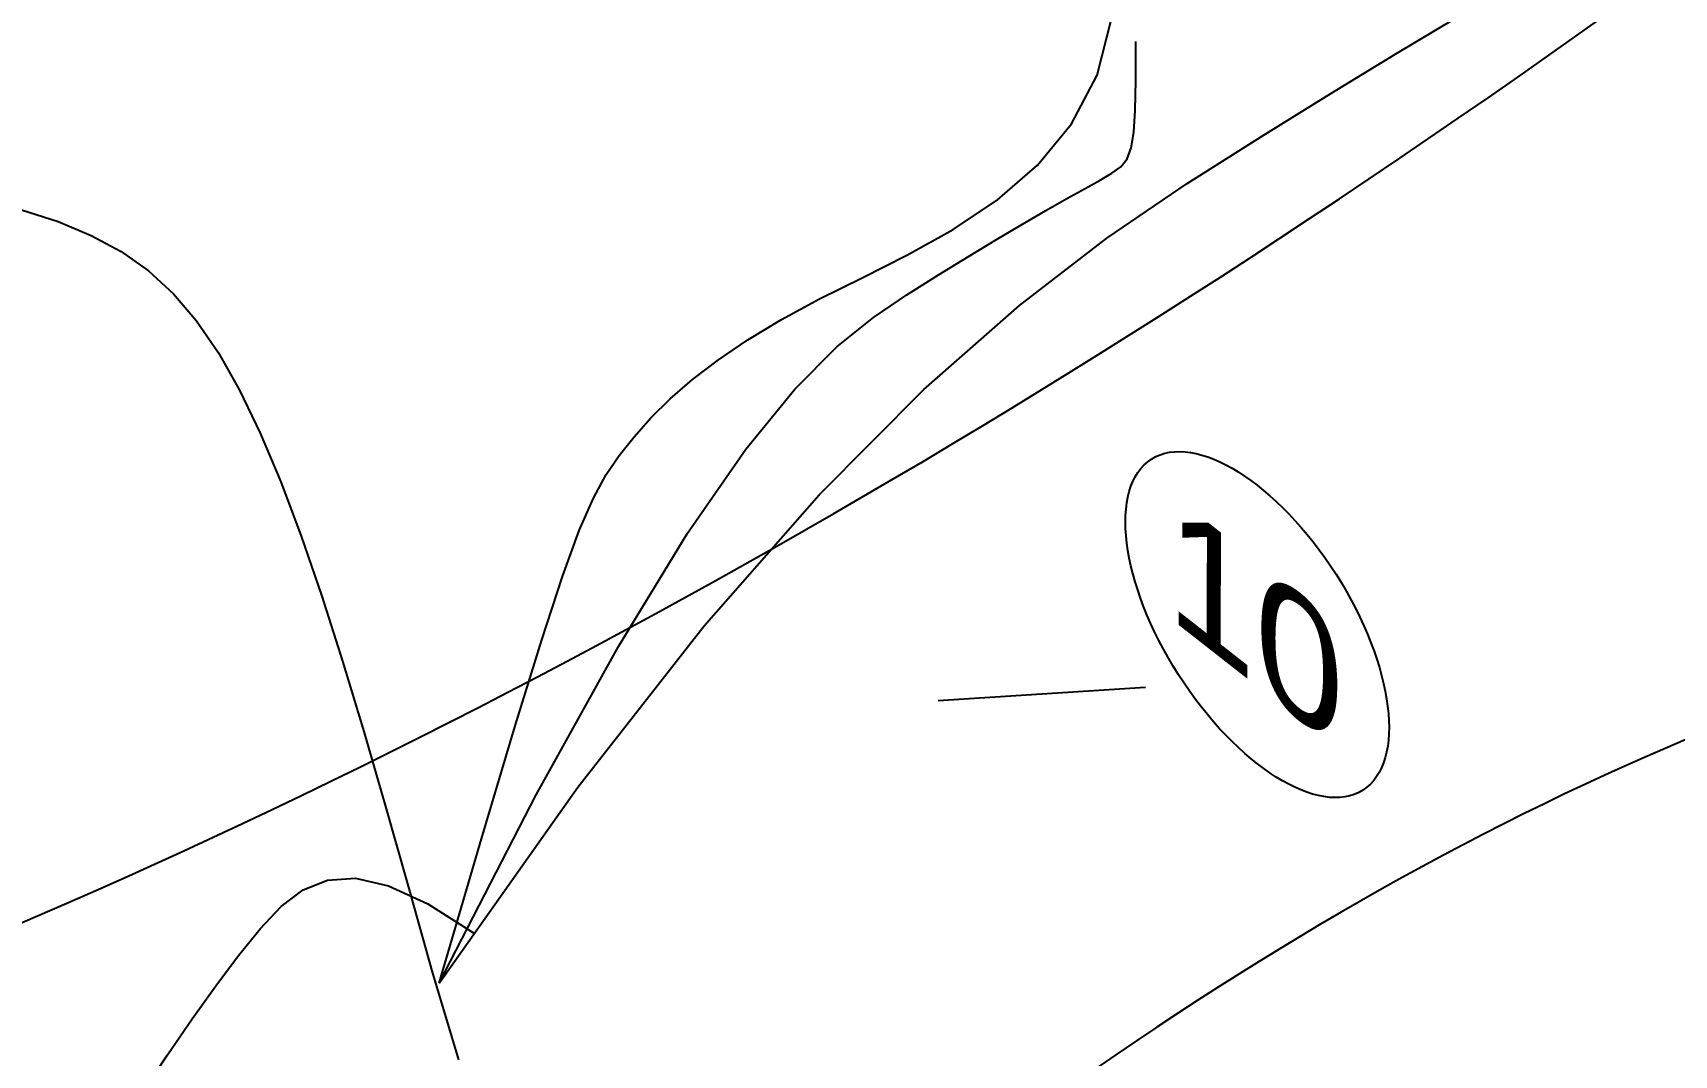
# Model space of a CAD drawing. Extents: x 268 to 383, y 668 to 793.
# Drawn here: x 273.82 to 275.674, y 678.262 to 679.417 of the extents above; entities that cross this region are included whole.
import ezdxf

# ---------------------------------------------------------------- set-up
doc = ezdxf.new("R2010")
doc.units = 0
doc.header["$LTSCALE"] = 0.5
doc.header["$MEASUREMENT"] = 0
for name, color, linetype in [('P02', 1, 'CONTINUOUS'), ('P03', 5, 'CONTINUOUS'), ('P04', 7, 'CONTINUOUS')]:
    doc.layers.add(name, color=color, linetype=linetype)

# ---------------------------------------------------------------- blocks, each defined once
blk = doc.blocks.new('2')
at = {"layer": 'P03', "color": 3}
for points in [[(-39.58658961543767, 17.22804877069467), (-38.02015527063395, 19.44409595640479), (-36.59352524380074, 21.26718913626843), (-35.29467621159961, 22.74806905616913), (-34.11158485069211, 23.93747646199046), (-33.03222783774004, 24.88615209961608), (-32.04458184940506, 25.64483671492957), (-31.13662356234875, 26.26427105381441), (-30.29632965323265, 26.79519586215429), (-29.51313389844972, 27.27993880901926), (-28.78229847331693, 27.72717525622522), (-28.10054265288238, 28.13716748877459), (-27.46458571219421, 28.51017779166978), (-26.87114692630064, 28.84646844991317), (-26.3169455702498, 29.14630174850726), (-25.79870091908981, 29.40993997245431), (-25.31313224786879, 29.63764540675686)], [(-39.58658961543767, 17.22804877069467), (-39.10909231288622, 18.85872374835793), (-38.72888121853998, 20.13447575987533), (-38.42920876075561, 21.10630783813048), (-38.19332736788976, 21.82522301600687), (-38.0044894682992, 22.34222432638808), (-37.84594749034056, 22.70831480215759), (-37.70095386237062, 22.97449747619902), (-37.55276101274603, 23.19177538139576), (-37.38666900162661, 23.40269475865216), (-37.19616841638413, 23.61597468095476), (-36.97679747619372, 23.83187742931096), (-36.72409440023, 24.05066528472804), (-36.43359740766812, 24.27260052821339), (-36.100844717683, 24.49794544077429), (-35.72137454944937, 24.72696230341813), (-35.29072512214236, 24.95991339715209), (-34.80935573822921, 25.19929041185424), (-34.29741003334709, 25.45650267288488), (-33.77995272642556, 25.74518891447485), (-33.2820485363942, 26.07898787085509), (-32.82876218218269, 26.47153827625652), (-32.44515838272036, 26.9364788649101), (-32.15630185693692, 27.4874483710467), (-31.98725732376204, 28.13808552889719)], [(-44.31305961885039, 13.5129164269519), (-44.05891301815518, 14.03774493719942), (-43.79188412892438, 14.55131712533358), (-43.51422571202238, 15.04928346369167), (-43.2300058599202, 15.52862769738488), (-42.94329266508862, 15.98633357152431), (-42.65815421999821, 16.41938483122101), (-42.37865861711998, 16.82476522158618), (-42.10887394892461, 17.19945848773091), (-41.852868307883, 17.54044837476624), (-41.61158644511909, 17.8429533344343), (-41.37347974637009, 18.09513064500072), (-41.12387625602685, 18.28337229136207), (-40.84810401847972, 18.39407025841496), (-40.53149107811953, 18.41361653105594), (-40.15936547933654, 18.32840309418162), (-39.71705526652158, 18.12482193268858), (-39.18988848406525, 17.78926503147341)]]:
    blk.add_lwpolyline(points, dxfattribs=at)
at = {"layer": 'P03'}
for points in [[(-39.58658961543767, 17.22804877069467), (-38.4909606221363, 19.35797978559435), (-37.56321895537076, 21.03148422690242), (-36.78163035068701, 22.31136787404074), (-36.12446054363102, 23.26043650643129), (-35.56997526974885, 23.94149590349599), (-35.09644026458648, 24.41735184465671), (-34.68212126368996, 24.75081010933536), (-34.30528400260528, 25.00467647695388), (-33.94827589491695, 25.23120166925122), (-33.60977106636312, 25.44041617723479), (-33.2925253207203, 25.63179543422899), (-32.9992944617652, 25.8048148735582), (-32.73283429327432, 25.95894992854693), (-32.49590061902438, 26.09367603251951), (-32.29124924279176, 26.20846861880034), (-32.12163596835342, 26.30280312071392), (-31.98856992582341, 26.37930236797598), (-31.88857355066773, 26.45317877586751), (-31.81692260469003, 26.5427921560609), (-31.768892849694, 26.6665023202284), (-31.73976004748329, 26.84266908004247), (-31.72479995986157, 27.08965224717537), (-31.71928834863252, 27.42581163329942), (-31.7185009755998, 27.86950705008701)], [(-44.30527339606249, 25.96708047675253), (-43.89076516815408, 25.8327477924044), (-43.51720035448852, 25.67717016801589), (-43.17932979845125, 25.49379052779955), (-42.87190434342756, 25.27605179596787), (-42.58967483280264, 25.01739689673332), (-42.32739210996181, 24.71126875430838), (-42.07980701829047, 24.35111029290556), (-41.84167040117381, 23.93036443673736), (-41.6083017605539, 23.44389480979243), (-41.37729523259941, 22.89224783516403), (-41.14681361203566, 22.27739063572159), (-40.91501969358808, 21.60129033433452), (-40.68007627198199, 20.86591405387225), (-40.44014614194282, 20.07322891720423), (-40.193392098196, 19.22520204719979), (-39.93797693546674, 18.32380056672844), (-39.66917641494615, 17.37002989364254), (-39.37071816368791, 16.36104862572643)]]:
    blk.add_lwpolyline(points, dxfattribs=at)
at = {"layer": 'P03', "extrusion": (-0.7416019216221025, -0.4731624928476617, 0.4755458392296076), "elevation": 10.67554452674699}
blk.add_lwpolyline([(-35.47649654640935, -17.33975355633973), (-34.343575518362, -13.01781750465324)], dxfattribs=at)
at = {"layer": 'P03', "extrusion": (0.6708363548846894, -0.525473529469958, 0.523312674021381)}
for centre, radius, start, end in [((45.88879965753301, 89.97567495292009, -33.29296262699643), 81.72309703901135, 215.5035179125247, 256.3795399862138), ((-23.16069363041674, 13.86630771189385, -16.21453367823645), 31.69832807398206, 15.46901844606671, 88.73156561953638)]:
    blk.add_arc(centre, radius, start, end, dxfattribs=at)
at = {"layer": 'P04', "color": 5, "extrusion": (-0.7416019216221025, -0.4731624928476617, 0.4755458392296076)}
blk.add_circle((-34.26230336481922, 10.7022861610811, 21.85502675280986), 2.218759490538282, dxfattribs=at)
blk.add_text('10', height=2, rotation=36.50425030968126, dxfattribs=at).set_placement((-34.89929002167344, 9.002817632040063, 21.85502675280986))

msp = doc.modelspace()

# ---------------------------------------------------------------- block references
at = {"layer": 'P02', "xscale": 0.09999999999990905, "yscale": 0.1000000000000227, "zscale": 0.1}
msp.add_blockref('2', (278.2373448063931, 676.620474299825), dxfattribs=at)

doc.saveas('drawing.dxf')
